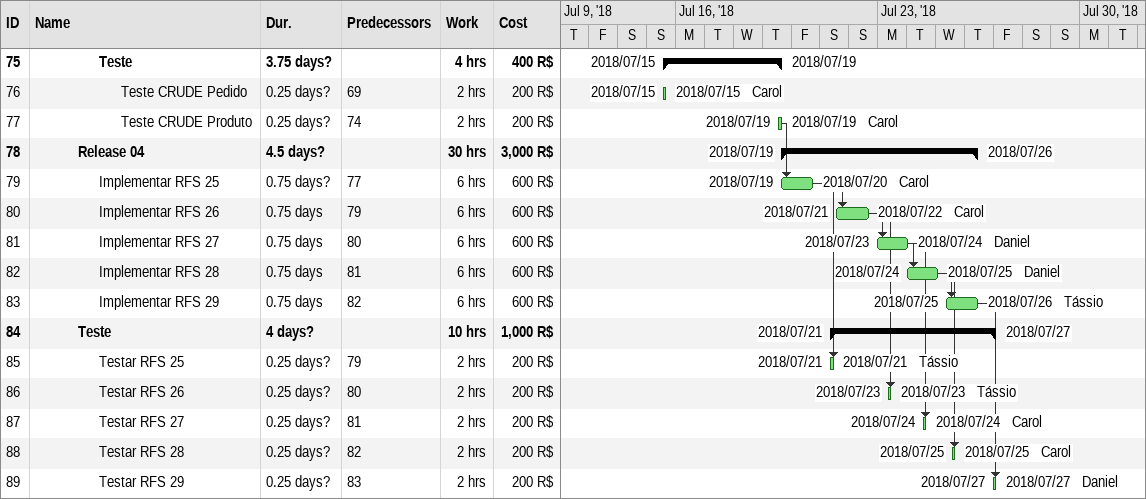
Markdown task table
| ID | Level | Task | Duration | Start | Finish | Predecessors | Resources | Work (h) | Cost (R$) |
|---|---|---|---|---|---|---|---|---|---|
| 75 | 4 | **Teste** | 3.75d? | 2018-07-15 | 2018-07-19 |  |  | 4 | 400 |
| 76 | 5 | Teste CRUDE Pedido | 0.25d? | 2018-07-15 | 2018-07-15 | 69 | Carol | 2 | 200 |
| 77 | 5 | Teste CRUDE Produto | 0.25d? | 2018-07-19 | 2018-07-19 | 74 | Carol | 2 | 200 |
| 78 | 3 | **Release 04** | 4.5d? | 2018-07-19 | 2018-07-26 |  |  | 30 | 3000 |
| 79 | 4 | Implementar RFS 25 | 0.75d? | 2018-07-19 | 2018-07-20 | 77 | Carol | 6 | 600 |
| 80 | 4 | Implementar RFS 26 | 0.75d | 2018-07-21 | 2018-07-22 | 79 | Carol | 6 | 600 |
| 81 | 4 | Implementar RFS 27 | 0.75d | 2018-07-23 | 2018-07-24 | 80 | Daniel | 6 | 600 |
| 82 | 4 | Implementar RFS 28 | 0.75d | 2018-07-24 | 2018-07-25 | 81 | Daniel | 6 | 600 |
| 83 | 4 | Implementar RFS 29 | 0.75d | 2018-07-25 | 2018-07-26 | 82 | Tássio | 6 | 600 |
| 84 | 3 | **Teste** | 4d? | 2018-07-21 | 2018-07-27 |  |  | 10 | 1000 |
| 85 | 4 | Testar RFS 25 | 0.25d? | 2018-07-21 | 2018-07-21 | 79 | Tássio | 2 | 200 |
| 86 | 4 | Testar RFS 26 | 0.25d? | 2018-07-23 | 2018-07-23 | 80 | Tássio | 2 | 200 |
| 87 | 4 | Testar RFS 27 | 0.25d? | 2018-07-24 | 2018-07-24 | 81 | Carol | 2 | 200 |
| 88 | 4 | Testar RFS 28 | 0.25d? | 2018-07-25 | 2018-07-25 | 82 | Carol | 2 | 200 |
| 89 | 4 | Testar RFS 29 | 0.25d? | 2018-07-27 | 2018-07-27 | 83 | Daniel | 2 | 200 |
